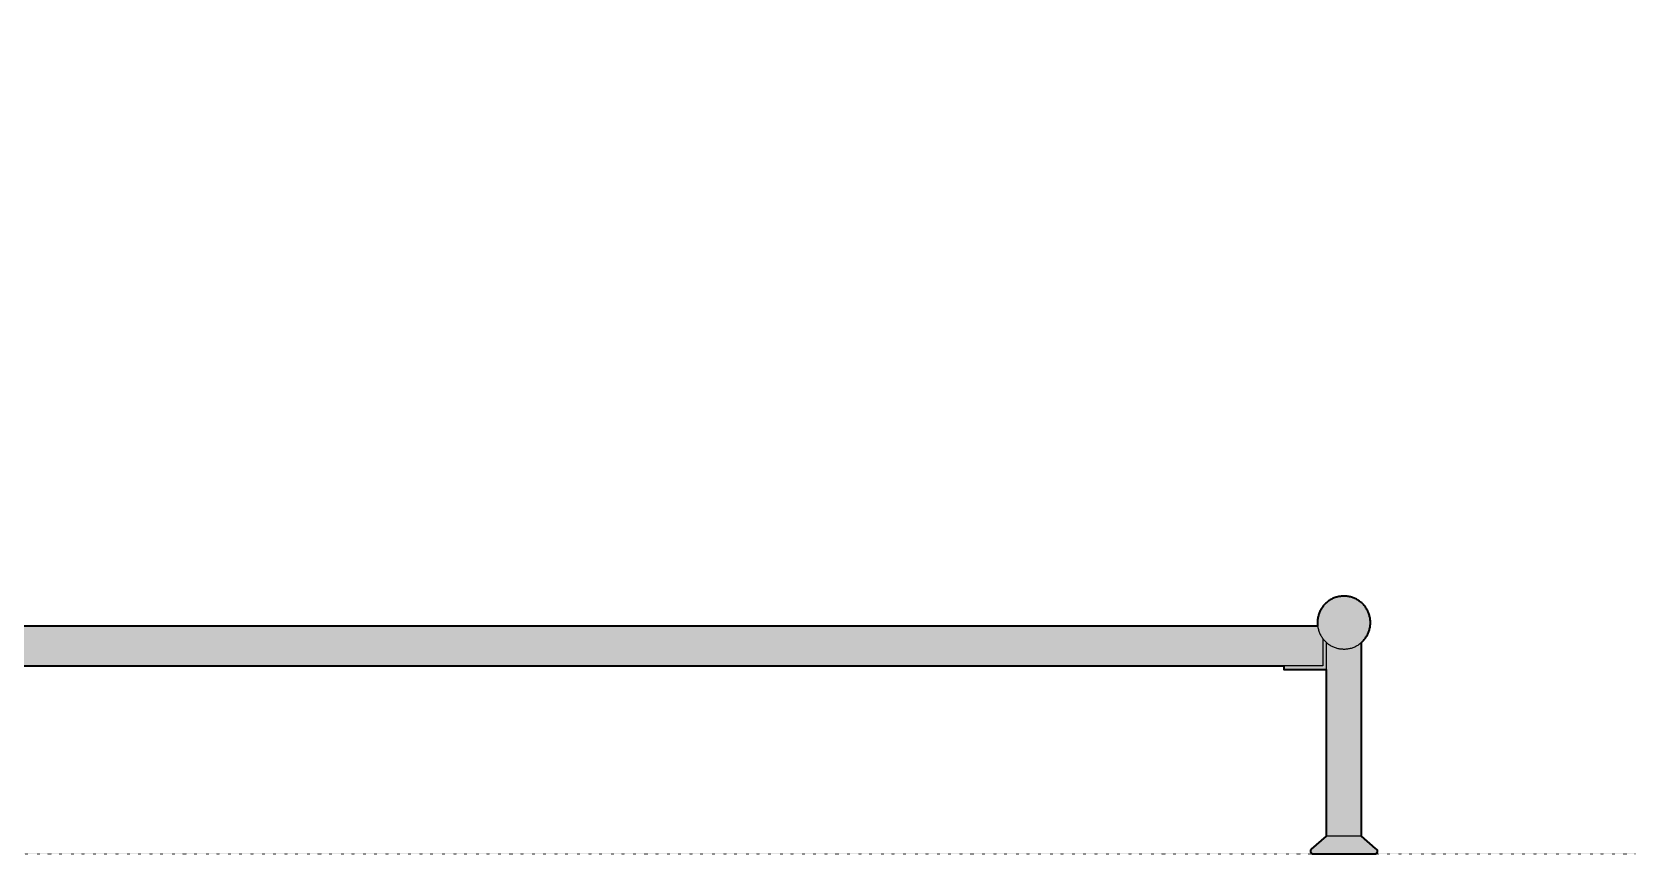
# Model space of a CAD drawing. Header units: millimetres. Extents: x 0 to 4454, y -1455 to 931.
# Drawn here: x 927 to 2743, y 0 to 931 of the extents above; entities that cross this region are included whole.
import ezdxf

# ---------------------------------------------------------------- set-up
doc = ezdxf.new("R2010")
doc.units = ezdxf.units.MM
doc.linetypes.add('Dots', pattern=[1, 0, -1])
doc.layers.add('Blocks', color=7, linetype='Continuous')
doc.layers.add('Blocks$Fill', color=7, linetype='Continuous', true_color=0xffffff)
for name, color, linetype, lineweight, true_color in [('Blocks$Inner', 7, 'Continuous', 25, 0x007f00), ('Blocks$Outline', 7, 'Continuous', 35, 0xff3f3f), ('Groud', 7, 'Dots', 25, 0x243775)]:
    doc.layers.add(name, color=color, linetype=linetype, lineweight=lineweight, true_color=true_color)

# ---------------------------------------------------------------- blocks, each defined once
blk = doc.blocks.new('Tomoto bed 90x200 Side')
at = {"layer": 'Blocks$Fill'}
blk.add_hatch(color=256, dxfattribs=at).paths.add_polyline_path([(367.4, 882.3), (367.8, 883.6), (368.1, 884.4), (368.3, 885.4), (368.6, 886.4), (368.8, 887.5), (368.9, 888.6), (369.1, 889.8), (369.2, 890.9), (369.3, 892), (369.4, 893), (369.4, 895), (369.4, 896.6), (369.4, 897.3), (369.4, 897.9), (369.3, 898.5), (369.3, 899.1), (369.2, 899.8), (369.2, 900.4), (369.1, 901.1), (368.9, 901.9), (368.8, 902.7), (368.6, 903.4), (368.4, 904.3), (368.2, 905.3), (367.9, 906.2), (367.6, 907.1), (367.4, 907.7), (367.2, 908.4), (366.9, 909), (366.6, 909.7), (366.4, 910.3), (366.1, 910.9), (365.8, 911.5), (365.4, 912.2), (365.1, 912.8), (364.8, 913.4), (364.4, 914), (364.1, 914.6), (363.7, 915.2), (363.3, 915.7), (362.9, 916.3), (362.5, 916.9), (362, 917.4), (361.6, 918), (361.1, 918.5), (360.7, 919.1), (360.1, 919.7), (359.5, 920.4), (358.8, 921), (358.2, 921.6), (357.7, 922.1), (357.1, 922.5), (356.6, 923), (356, 923.4), (355.5, 923.8), (354.9, 924.3), (354.3, 924.7), (353.7, 925.1), (353.2, 925.4), (352.6, 925.8), (352, 926.2), (351.4, 926.5), (350.7, 926.8), (350.1, 927.1), (349.5, 927.4), (348.9, 927.7), (348.3, 928), (347.6, 928.2), (347, 928.5), (346.4, 928.7), (345.7, 928.9), (345.1, 929.2), (344.5, 929.3), (343.8, 929.5), (343.2, 929.7), (342.5, 929.8), (341.9, 930), (341.2, 930.1), (340.1, 930.3), (338.9, 930.5), (337.7, 930.6), (336.5, 930.7), (335.6, 930.7), (334.8, 930.8), (333.9, 930.7), (333.1, 930.7), (332.5, 930.7), (331.8, 930.6), (331.2, 930.6), (330.6, 930.5), (330, 930.4), (329.4, 930.3), (328.7, 930.2), (328.1, 930.1), (327.5, 930), (326.8, 929.8), (326.2, 929.7), (325.5, 929.5), (324.9, 929.3), (324.3, 929.2), (323.6, 928.9), (323, 928.7), (322.3, 928.5), (321.6, 928.2), (321, 927.9), (320.4, 927.7), (319.7, 927.4), (319.1, 927.1), (318.5, 926.8), (317.9, 926.4), (317.3, 926.1), (316.7, 925.7), (315.8, 925.2), (315, 924.6), (314.4, 924.2), (313.9, 923.8), (313.3, 923.4), (312.8, 923), (312.2, 922.5), (311.7, 922), (311.2, 921.6), (310.6, 921.1), (310.1, 920.6), (309.6, 920.1), (309.2, 919.6), (308.7, 919.1), (308.2, 918.5), (307.8, 918), (307.3, 917.4), (306.9, 916.9), (306.5, 916.3), (306.1, 915.7), (305.7, 915.2), (305.3, 914.6), (304.9, 914), (304.6, 913.4), (304.2, 912.8), (303.9, 912.2), (303.6, 911.5), (303.3, 910.9), (303, 910.3), (302.7, 909.7), (302.5, 909), (302.2, 908.4), (302, 907.8), (301.8, 907.2), (301.6, 906.5), (301.4, 905.9), (301.2, 905.3), (301, 904.6), (300.9, 904), (300.7, 903.3), (300.6, 902.7), (300.5, 902), (300.4, 901.4), (300.3, 900.8), (300.2, 900.2), (300.1, 899.6), (300, 898.8), (300, 898.1), (300, 897.5), (299.9, 896.2), (299.9, 895.1), (299.9, 894.8), (300, 893.2), (300.2, 890.3), (300.4, 889.2), (300.5, 888), (300.7, 886.9), (300.9, 885.9), (301.2, 884.9), (301.4, 883.9), (301.7, 882.9), (301.9, 882.3), (301.9, 259.2), (314.7, 259.2), (314.7, 20), (297.6, 5.2), (297.6, 5.1), (297.5, 5), (297.4, 5), (297.4, 4.9), (297.3, 4.8), (297.2, 4.7), (297.2, 4.6), (297.1, 4.6), (297.1, 4.5), (297, 4.4), (297, 4.3), (296.9, 4.2), (296.9, 4.1), (296.8, 4), (296.8, 3.9), (296.8, 3.8), (296.8, 3.7), (296.7, 3.6), (296.7, 3.5), (296.7, 3.4), (296.7, 3.3), (296.7, 3.2), (296.7, 3.1), (296.7, 3), (296.7, 2.9), (296.7, 2.8), (296.7, 2.7), (296.7, 2.6), (296.7, 2.5), (296.8, 2.3), (296.8, 2.2), (296.8, 2.1), (296.8, 2), (296.9, 2), (296.9, 1.9), (297, 1.8), (297, 1.7), (297, 1.6), (297.1, 1.5), (297.1, 1.4), (297.2, 1.3), (297.3, 1.2), (297.3, 1.1), (297.4, 1.1), (297.5, 1), (297.5, 0.9), (297.6, 0.8), (297.7, 0.8), (297.8, 0.7), (297.8, 0.6), (297.9, 0.6), (298, 0.5), (298.1, 0.4), (298.2, 0.4), (298.3, 0.3), (298.4, 0.3), (298.5, 0.3), (298.6, 0.2), (298.7, 0.2), (298.8, 0.1), (298.9, 0.1), (299, 0.1), (299.1, 0.1), (299.2, 0), (299.3, 0), (299.4, 0), (299.5, 0), (299.6, 0), (299.7, 0), (369.8, 0), (369.9, 0), (370, 0), (370.1, 0), (370.2, 0), (370.3, 0.1), (370.4, 0.1), (370.5, 0.1), (370.6, 0.1), (370.7, 0.2), (370.8, 0.2), (370.9, 0.3), (371, 0.3), (371.1, 0.3), (371.2, 0.4), (371.3, 0.4), (371.3, 0.5), (371.4, 0.6), (371.5, 0.6), (371.6, 0.7), (371.7, 0.8), (371.8, 0.8), (371.8, 0.9), (371.9, 1), (372, 1.1), (372, 1.1), (372.1, 1.2), (372.2, 1.3), (372.2, 1.4), (372.3, 1.5), (372.3, 1.6), (372.4, 1.7), (372.4, 1.8), (372.5, 1.9), (372.5, 2), (372.5, 2), (372.6, 2.1), (372.6, 2.2), (372.6, 2.3), (372.6, 2.5), (372.6, 2.6), (372.7, 2.7), (372.7, 2.8), (372.7, 2.9), (372.7, 3), (372.7, 3.1), (372.7, 3.2), (372.7, 3.3), (372.7, 3.4), (372.6, 3.5), (372.6, 3.6), (372.6, 3.7), (372.6, 3.8), (372.5, 3.9), (372.5, 4), (372.5, 4.1), (372.4, 4.2), (372.4, 4.3), (372.4, 4.4), (372.3, 4.5), (372.2, 4.6), (372.2, 4.6), (372.1, 4.7), (372.1, 4.8), (372, 4.9), (371.9, 5), (371.9, 5), (371.8, 5.1), (371.7, 5.2), (371.6, 5.3), (354.7, 20), (354.7, 209), (372.7, 209), (372.7, 213), (2344.7, 213), (2344.7, 209), (2352.7, 209), (2392.7, 209), (2392.7, 20), (2375.6, 5.2), (2375.6, 5.1), (2375.5, 5), (2375.4, 5), (2375.4, 4.9), (2375.3, 4.8), (2375.2, 4.7), (2375.2, 4.6), (2375.1, 4.6), (2375.1, 4.5), (2375, 4.4), (2375, 4.3), (2374.9, 4.2), (2374.9, 4.1), (2374.8, 4), (2374.8, 3.9), (2374.8, 3.8), (2374.8, 3.7), (2374.7, 3.6), (2374.7, 3.5), (2374.7, 3.4), (2374.7, 3.3), (2374.7, 3.2), (2374.7, 3.1), (2374.7, 3), (2374.7, 2.9), (2374.7, 2.8), (2374.7, 2.7), (2374.7, 2.6), (2374.7, 2.5), (2374.8, 2.3), (2374.8, 2.2), (2374.8, 2.1), (2374.8, 2), (2374.9, 2), (2374.9, 1.9), (2375, 1.8), (2375, 1.7), (2375, 1.6), (2375.1, 1.5), (2375.1, 1.4), (2375.2, 1.3), (2375.3, 1.2), (2375.3, 1.1), (2375.4, 1.1), (2375.5, 1), (2375.5, 0.9), (2375.6, 0.8), (2375.7, 0.8), (2375.8, 0.7), (2375.8, 0.6), (2375.9, 0.6), (2376, 0.5), (2376.1, 0.4), (2376.2, 0.4), (2376.3, 0.3), (2376.4, 0.3), (2376.5, 0.3), (2376.6, 0.2), (2376.7, 0.2), (2376.8, 0.1), (2376.9, 0.1), (2377, 0.1), (2377.1, 0.1), (2377.2, 0), (2377.3, 0), (2377.4, 0), (2377.5, 0), (2377.6, 0), (2377.7, 0), (2447.8, 0), (2447.9, 0), (2448, 0), (2448.1, 0), (2448.2, 0), (2448.3, 0.1), (2448.4, 0.1), (2448.5, 0.1), (2448.6, 0.1), (2448.7, 0.2), (2448.8, 0.2), (2448.9, 0.3), (2449, 0.3), (2449.1, 0.3), (2449.2, 0.4), (2449.3, 0.4), (2449.3, 0.5), (2449.4, 0.6), (2449.5, 0.6), (2449.6, 0.7), (2449.7, 0.8), (2449.8, 0.8), (2449.8, 0.9), (2449.9, 1), (2450, 1.1), (2450, 1.1), (2450.1, 1.2), (2450.2, 1.3), (2450.2, 1.4), (2450.3, 1.5), (2450.3, 1.6), (2450.4, 1.7), (2450.4, 1.8), (2450.5, 1.9), (2450.5, 2), (2450.5, 2), (2450.6, 2.1), (2450.6, 2.2), (2450.6, 2.3), (2450.6, 2.5), (2450.6, 2.6), (2450.7, 2.7), (2450.7, 2.8), (2450.7, 2.9), (2450.7, 3), (2450.7, 3.1), (2450.7, 3.2), (2450.7, 3.3), (2450.7, 3.4), (2450.6, 3.5), (2450.6, 3.6), (2450.6, 3.7), (2450.6, 3.8), (2450.5, 3.9), (2450.5, 4), (2450.5, 4.1), (2450.4, 4.2), (2450.4, 4.3), (2450.4, 4.4), (2450.3, 4.5), (2450.2, 4.6), (2450.2, 4.6), (2450.1, 4.7), (2450.1, 4.8), (2450, 4.9), (2449.9, 5), (2449.9, 5), (2449.8, 5.1), (2449.7, 5.2), (2449.6, 5.3), (2432.7, 20), (2432.7, 239.6), (2433.6, 240.5), (2434.4, 241.3), (2435.1, 242), (2435.7, 242.8), (2436.4, 243.6), (2437, 244.5), (2437.6, 245.3), (2438.2, 246.2), (2438.7, 247.1), (2439.2, 248), (2439.7, 248.9), (2440.1, 249.9), (2440.5, 250.8), (2440.9, 251.8), (2441.2, 252.8), (2441.5, 253.8), (2441.8, 254.8), (2442, 255.8), (2442.2, 256.8), (2442.4, 257.8), (2442.5, 258.9), (2442.6, 259.9), (2442.7, 262), (2442.7, 263), (2442.6, 264.1), (2442.5, 265.1), (2442.4, 266.2), (2442.2, 267.2), (2442, 268.2), (2441.8, 269.2), (2441.5, 270.2), (2441.2, 271.2), (2440.9, 272.2), (2440.5, 273.2), (2440.1, 274.1), (2439.7, 275.1), (2439.2, 276), (2438.7, 276.9), (2438.2, 277.8), (2437.6, 278.7), (2437, 279.5), (2436.4, 280.4), (2435.7, 281.2), (2435.1, 282), (2434.4, 282.7), (2433.6, 283.5), (2432.9, 284.2), (2432.1, 284.9), (2431.3, 285.5), (2430.4, 286.2), (2429.6, 286.8), (2428.7, 287.4), (2427.8, 287.9), (2426.9, 288.4), (2426, 288.9), (2425.1, 289.3), (2424.1, 289.7), (2423.1, 290.1), (2422.2, 290.5), (2421.2, 290.8), (2420.2, 291.1), (2419.1, 291.3), (2418.1, 291.5), (2417.1, 291.7), (2416.1, 291.8), (2415, 291.9), (2414, 292), (2412.9, 292), (2411.9, 292), (2410.9, 291.9), (2409.8, 291.9), (2408.8, 291.7), (2407.8, 291.6), (2406.7, 291.4), (2405.7, 291.2), (2404.7, 290.9), (2403.7, 290.6), (2402.7, 290.3), (2401.7, 289.9), (2400.8, 289.5), (2399.8, 289.1), (2398.9, 288.6), (2398, 288.2), (2397.1, 287.6), (2396.2, 287.1), (2395.3, 286.5), (2394.5, 285.9), (2393.7, 285.2), (2392.9, 284.5), (2392.1, 283.8), (2391.4, 283.1), (2390.7, 282.4), (2390, 281.6), (2389.3, 280.8), (2388.7, 280), (2388, 279.1), (2387.5, 278.3), (2386.9, 277.4), (2386.4, 276.5), (2385.9, 275.6), (2385.5, 274.6), (2385, 273.7), (2384.7, 272.7), (2384.3, 271.7), (2384, 270.7), (2383.7, 269.7), (2383.4, 268.7), (2383.2, 267.7), (2383, 266.7), (2382.9, 265.6), (2382.8, 264.6), (2382.7, 263.6), (2382.7, 262.5), (2382.7, 261.5), (2382.7, 260.4), (2382.8, 259.4), (2382.9, 258.4), (2383, 258), (354.7, 258), (354.7, 259.2), (367.4, 259.2), (367.4, 812.6)], flags=0)
at = {"layer": 'Blocks$Inner'}
blk.add_lwpolyline([(2442.6, 259.9), (2442.7, 261), (2442.7, 262), (2442.7, 263), (2442.6, 264.1), (2442.5, 265.1), (2442.4, 266.2), (2442.2, 267.2), (2442, 268.2), (2441.8, 269.2), (2441.5, 270.2), (2441.2, 271.2), (2440.9, 272.2), (2440.5, 273.2), (2440.1, 274.1), (2439.7, 275.1), (2439.2, 276), (2438.7, 276.9), (2438.2, 277.8), (2437.6, 278.7), (2437, 279.5), (2436.4, 280.4), (2435.7, 281.2), (2435.1, 282), (2434.4, 282.7), (2433.6, 283.5), (2432.9, 284.2), (2432.1, 284.9), (2431.3, 285.5), (2430.4, 286.2), (2429.6, 286.8), (2428.7, 287.4), (2427.8, 287.9), (2426.9, 288.4), (2426, 288.9), (2425.1, 289.3), (2424.1, 289.7), (2423.1, 290.1), (2422.2, 290.5), (2421.2, 290.8), (2420.2, 291.1), (2419.1, 291.3), (2418.1, 291.5), (2417.1, 291.7), (2416.1, 291.8), (2415, 291.9), (2414, 292), (2412.9, 292), (2411.9, 292), (2410.9, 291.9), (2409.8, 291.9), (2408.8, 291.7), (2407.8, 291.6), (2406.7, 291.4), (2405.7, 291.2), (2404.7, 290.9), (2403.7, 290.6), (2402.7, 290.3), (2401.7, 289.9), (2400.8, 289.5), (2399.8, 289.1), (2398.9, 288.6), (2398, 288.2), (2397.1, 287.6), (2396.2, 287.1), (2395.3, 286.5), (2394.5, 285.9), (2393.7, 285.2), (2392.9, 284.5), (2392.1, 283.8), (2391.4, 283.1), (2390.7, 282.4), (2390, 281.6), (2389.3, 280.8), (2388.7, 280), (2388, 279.1), (2387.5, 278.3), (2386.9, 277.4), (2386.4, 276.5), (2385.9, 275.6), (2385.5, 274.6), (2385, 273.7), (2384.7, 272.7), (2384.3, 271.7), (2384, 270.7), (2383.7, 269.7), (2383.4, 268.7), (2383.2, 267.7), (2383, 266.7), (2382.9, 265.6), (2382.8, 264.6), (2382.7, 263.6), (2382.7, 262.5), (2382.7, 261.5), (2382.7, 260.4), (2382.8, 259.4), (2382.9, 258.4), (2383, 257.3), (2383.2, 256.3), (2383.4, 255.3), (2383.7, 254.3), (2384, 253.3), (2384.3, 252.3), (2384.7, 251.3), (2385, 250.3), (2385.5, 249.4), (2385.9, 248.4), (2386.4, 247.5), (2386.9, 246.6), (2387.5, 245.7), (2388, 244.9), (2388.7, 244), (2389.3, 243.2), (2390, 242.4), (2390.7, 241.6), (2391.4, 240.9), (2392.1, 240.2), (2392.9, 239.5), (2393.7, 238.8), (2394.5, 238.1), (2395.3, 237.5), (2396.2, 236.9), (2397.1, 236.4), (2398, 235.8), (2398.9, 235.4), (2399.8, 234.9), (2400.8, 234.5), (2401.7, 234.1), (2402.7, 233.7), (2403.7, 233.4), (2404.7, 233.1), (2405.7, 232.8), (2406.7, 232.6), (2407.8, 232.4), (2408.8, 232.3), (2409.8, 232.1), (2410.9, 232.1), (2411.9, 232), (2412.9, 232), (2414, 232), (2415, 232.1), (2416.1, 232.2), (2417.1, 232.3), (2418.1, 232.5), (2419.1, 232.7), (2420.2, 232.9), (2421.2, 233.2), (2422.2, 233.5), (2423.1, 233.9), (2424.1, 234.3), (2425.1, 234.7), (2426, 235.1), (2426.9, 235.6), (2427.8, 236.1), (2428.7, 236.6), (2429.6, 237.2), (2430.4, 237.8), (2431.3, 238.5), (2432.1, 239.1), (2432.9, 239.8), (2433.6, 240.5), (2434.4, 241.3), (2435.1, 242), (2435.7, 242.8), (2436.4, 243.6), (2437, 244.5), (2437.6, 245.3), (2438.2, 246.2), (2438.7, 247.1), (2439.2, 248), (2439.7, 248.9), (2440.1, 249.9), (2440.5, 250.8), (2440.9, 251.8), (2441.2, 252.8), (2441.5, 253.8), (2441.8, 254.8), (2442, 255.8), (2442.2, 256.8), (2442.4, 257.8), (2442.5, 258.9)], close=True, dxfattribs=at)
for points in [[(354.7, 259.2), (354.7, 258), (2383, 258)], [(2388.7, 244), (2388.7, 238), (2388.7, 230.1), (2388.7, 225.1), (2388.7, 213), (354.7, 213), (354.7, 258)], [(2432.7, 20), (2392.7, 20), (2375.7, 5.3), (2375.6, 5.2), (2375.6, 5.1), (2375.5, 5), (2375.4, 5), (2375.4, 4.9), (2375.3, 4.8), (2375.2, 4.7), (2375.2, 4.6), (2375.1, 4.6), (2375.1, 4.5), (2375, 4.4), (2375, 4.3), (2374.9, 4.2), (2374.9, 4.1), (2374.8, 4), (2374.8, 3.9), (2374.8, 3.8), (2374.8, 3.7), (2374.7, 3.6), (2374.7, 3.5), (2374.7, 3.4), (2374.7, 3.3), (2374.7, 3.2), (2374.7, 3.1), (2374.7, 3), (2374.7, 2.9), (2374.7, 2.8), (2374.7, 2.7), (2374.7, 2.6), (2374.7, 2.5), (2374.8, 2.3), (2374.8, 2.2), (2374.8, 2.1), (2374.8, 2), (2374.9, 2), (2374.9, 1.9), (2375, 1.8), (2375, 1.7), (2375, 1.6), (2375.1, 1.5), (2375.1, 1.4), (2375.2, 1.3), (2375.3, 1.2), (2375.3, 1.1), (2375.4, 1.1), (2375.5, 1), (2375.5, 0.9), (2375.6, 0.8), (2375.7, 0.8), (2375.8, 0.7), (2375.8, 0.6), (2375.9, 0.6), (2376, 0.5), (2376.1, 0.4), (2376.2, 0.4), (2376.3, 0.3), (2376.4, 0.3), (2376.5, 0.3), (2376.6, 0.2), (2376.7, 0.2), (2376.8, 0.1), (2376.9, 0.1), (2377, 0.1), (2377.1, 0.1), (2377.2, 0), (2377.3, 0), (2377.4, 0), (2377.5, 0), (2377.6, 0), (2377.7, 0), (2387.9, 0), (2412.7, 0), (2437.4, 0), (2447.7, 0), (2447.8, 0), (2447.9, 0), (2448, 0), (2448.1, 0), (2448.2, 0), (2448.3, 0.1), (2448.4, 0.1), (2448.5, 0.1), (2448.6, 0.1), (2448.7, 0.2), (2448.8, 0.2), (2448.9, 0.3), (2449, 0.3), (2449.1, 0.3), (2449.2, 0.4), (2449.3, 0.4), (2449.3, 0.5), (2449.4, 0.6), (2449.5, 0.6), (2449.6, 0.7), (2449.7, 0.8), (2449.8, 0.8), (2449.8, 0.9), (2449.9, 1), (2450, 1.1), (2450, 1.1), (2450.1, 1.2), (2450.2, 1.3), (2450.2, 1.4), (2450.3, 1.5), (2450.3, 1.6), (2450.4, 1.7), (2450.4, 1.8), (2450.5, 1.9), (2450.5, 2), (2450.5, 2), (2450.6, 2.1), (2450.6, 2.2), (2450.6, 2.3), (2450.6, 2.5), (2450.6, 2.6), (2450.7, 2.7), (2450.7, 2.8), (2450.7, 2.9), (2450.7, 3), (2450.7, 3.1), (2450.7, 3.2), (2450.7, 3.3), (2450.7, 3.4), (2450.6, 3.5), (2450.6, 3.6), (2450.6, 3.7), (2450.6, 3.8), (2450.5, 3.9), (2450.5, 4), (2450.5, 4.1), (2450.4, 4.2), (2450.4, 4.3), (2450.4, 4.4), (2450.3, 4.5), (2450.2, 4.6), (2450.2, 4.6), (2450.1, 4.7), (2450.1, 4.8), (2450, 4.9), (2449.9, 5), (2449.9, 5), (2449.8, 5.1), (2449.7, 5.2), (2449.6, 5.3), (2448.5, 6.3), (2432.7, 20), (2432.7, 239.6)], [(2392.7, 239.6), (2392.7, 20)], [(2344.7, 213), (2344.7, 209), (2352.7, 209), (2392.7, 209)]]:
    blk.add_lwpolyline(points, dxfattribs=at)
at = {"layer": 'Blocks$Outline'}
for points in [[(2442.6, 259.9), (2442.7, 261), (2442.7, 262), (2442.7, 263), (2442.6, 264.1), (2442.5, 265.1), (2442.4, 266.2), (2442.2, 267.2), (2442, 268.2), (2441.8, 269.2), (2441.5, 270.2), (2441.2, 271.2), (2440.9, 272.2), (2440.5, 273.2), (2440.1, 274.1), (2439.7, 275.1), (2439.2, 276), (2438.7, 276.9), (2438.2, 277.8), (2437.6, 278.7), (2437, 279.5), (2436.4, 280.4), (2435.7, 281.2), (2435.1, 282), (2434.4, 282.7), (2433.6, 283.5), (2432.9, 284.2), (2432.1, 284.9), (2431.3, 285.5), (2430.4, 286.2), (2429.6, 286.8), (2428.7, 287.4), (2427.8, 287.9), (2426.9, 288.4), (2426, 288.9), (2425.1, 289.3), (2424.1, 289.7), (2423.1, 290.1), (2422.2, 290.5), (2421.2, 290.8), (2420.2, 291.1), (2419.1, 291.3), (2418.1, 291.5), (2417.1, 291.7), (2416.1, 291.8), (2415, 291.9), (2414, 292), (2412.9, 292), (2411.9, 292), (2410.9, 291.9), (2409.8, 291.9), (2408.8, 291.7), (2407.8, 291.6), (2406.7, 291.4), (2405.7, 291.2), (2404.7, 290.9), (2403.7, 290.6), (2402.7, 290.3), (2401.7, 289.9), (2400.8, 289.5), (2399.8, 289.1), (2398.9, 288.6), (2398, 288.2), (2397.1, 287.6), (2396.2, 287.1), (2395.3, 286.5), (2394.5, 285.9), (2393.7, 285.2), (2392.9, 284.5), (2392.1, 283.8), (2391.4, 283.1), (2390.7, 282.4), (2390, 281.6), (2389.3, 280.8), (2388.7, 280), (2388, 279.1), (2387.5, 278.3), (2386.9, 277.4), (2386.4, 276.5), (2385.9, 275.6), (2385.5, 274.6), (2385, 273.7), (2384.7, 272.7), (2384.3, 271.7), (2384, 270.7), (2383.7, 269.7), (2383.4, 268.7), (2383.2, 267.7), (2383, 266.7), (2382.9, 265.6), (2382.8, 264.6), (2382.7, 263.6), (2382.7, 262.5), (2382.7, 261.5), (2382.7, 260.4), (2382.8, 259.4), (2382.9, 258.4), (2383, 258)], [(2383, 258), (354.7, 258), (354.7, 259.2)], [(2432.7, 239.6), (2432.9, 239.8), (2433.6, 240.5), (2434.4, 241.3), (2435.1, 242), (2435.7, 242.8), (2436.4, 243.6), (2437, 244.5), (2437.6, 245.3), (2438.2, 246.2), (2438.7, 247.1), (2439.2, 248), (2439.7, 248.9), (2440.1, 249.9), (2440.5, 250.8), (2440.9, 251.8), (2441.2, 252.8), (2441.5, 253.8), (2441.8, 254.8), (2442, 255.8), (2442.2, 256.8), (2442.4, 257.8), (2442.5, 258.9), (2442.6, 259.9)], [(2392.7, 20), (2375.7, 5.3), (2375.6, 5.2), (2375.6, 5.1), (2375.5, 5), (2375.4, 5), (2375.4, 4.9), (2375.3, 4.8), (2375.2, 4.7), (2375.2, 4.6), (2375.1, 4.6), (2375.1, 4.5), (2375, 4.4), (2375, 4.3), (2374.9, 4.2), (2374.9, 4.1), (2374.8, 4), (2374.8, 3.9), (2374.8, 3.8), (2374.8, 3.7), (2374.7, 3.6), (2374.7, 3.5), (2374.7, 3.4), (2374.7, 3.3), (2374.7, 3.2), (2374.7, 3.1), (2374.7, 3), (2374.7, 2.9), (2374.7, 2.8), (2374.7, 2.7), (2374.7, 2.6), (2374.7, 2.5), (2374.8, 2.3), (2374.8, 2.2), (2374.8, 2.1), (2374.8, 2), (2374.9, 2), (2374.9, 1.9), (2375, 1.8), (2375, 1.7), (2375, 1.6), (2375.1, 1.5), (2375.1, 1.4), (2375.2, 1.3), (2375.3, 1.2), (2375.3, 1.1), (2375.4, 1.1), (2375.5, 1), (2375.5, 0.9), (2375.6, 0.8), (2375.7, 0.8), (2375.8, 0.7), (2375.8, 0.6), (2375.9, 0.6), (2376, 0.5), (2376.1, 0.4), (2376.2, 0.4), (2376.3, 0.3), (2376.4, 0.3), (2376.5, 0.3), (2376.6, 0.2), (2376.7, 0.2), (2376.8, 0.1), (2376.9, 0.1), (2377, 0.1), (2377.1, 0.1), (2377.2, 0), (2377.3, 0), (2377.4, 0), (2377.5, 0), (2377.6, 0), (2377.7, 0), (2387.9, 0), (2412.7, 0), (2437.4, 0), (2447.7, 0), (2447.8, 0), (2447.9, 0), (2448, 0), (2448.1, 0), (2448.2, 0), (2448.3, 0.1), (2448.4, 0.1), (2448.5, 0.1), (2448.6, 0.1), (2448.7, 0.2), (2448.8, 0.2), (2448.9, 0.3), (2449, 0.3), (2449.1, 0.3), (2449.2, 0.4), (2449.3, 0.4), (2449.3, 0.5), (2449.4, 0.6), (2449.5, 0.6), (2449.6, 0.7), (2449.7, 0.8), (2449.8, 0.8), (2449.8, 0.9), (2449.9, 1), (2450, 1.1), (2450, 1.1), (2450.1, 1.2), (2450.2, 1.3), (2450.2, 1.4), (2450.3, 1.5), (2450.3, 1.6), (2450.4, 1.7), (2450.4, 1.8), (2450.5, 1.9), (2450.5, 2), (2450.5, 2), (2450.6, 2.1), (2450.6, 2.2), (2450.6, 2.3), (2450.6, 2.5), (2450.6, 2.6), (2450.7, 2.7), (2450.7, 2.8), (2450.7, 2.9), (2450.7, 3), (2450.7, 3.1), (2450.7, 3.2), (2450.7, 3.3), (2450.7, 3.4), (2450.6, 3.5), (2450.6, 3.6), (2450.6, 3.7), (2450.6, 3.8), (2450.5, 3.9), (2450.5, 4), (2450.5, 4.1), (2450.4, 4.2), (2450.4, 4.3), (2450.4, 4.4), (2450.3, 4.5), (2450.2, 4.6), (2450.2, 4.6), (2450.1, 4.7), (2450.1, 4.8), (2450, 4.9), (2449.9, 5), (2449.9, 5), (2449.8, 5.1), (2449.7, 5.2), (2449.6, 5.3), (2448.5, 6.3), (2432.7, 20), (2432.7, 239.6)], [(372.7, 213), (2344.7, 213)], [(2344.7, 213), (2344.7, 209), (2352.7, 209), (2392.7, 209)], [(2392.7, 209), (2392.7, 20)]]:
    blk.add_lwpolyline(points, dxfattribs=at)

msp = doc.modelspace()

# ---------------------------------------------------------------- linework, layer by layer
at = {"layer": 'Groud'}
msp.add_lwpolyline([(0, 0), (2743.4, 0)], dxfattribs=at)

# ---------------------------------------------------------------- block references
at = {"layer": 'Blocks'}
msp.add_blockref('Tomoto bed 90x200 Side', (0, 0), dxfattribs=at)

doc.saveas('drawing.dxf')
